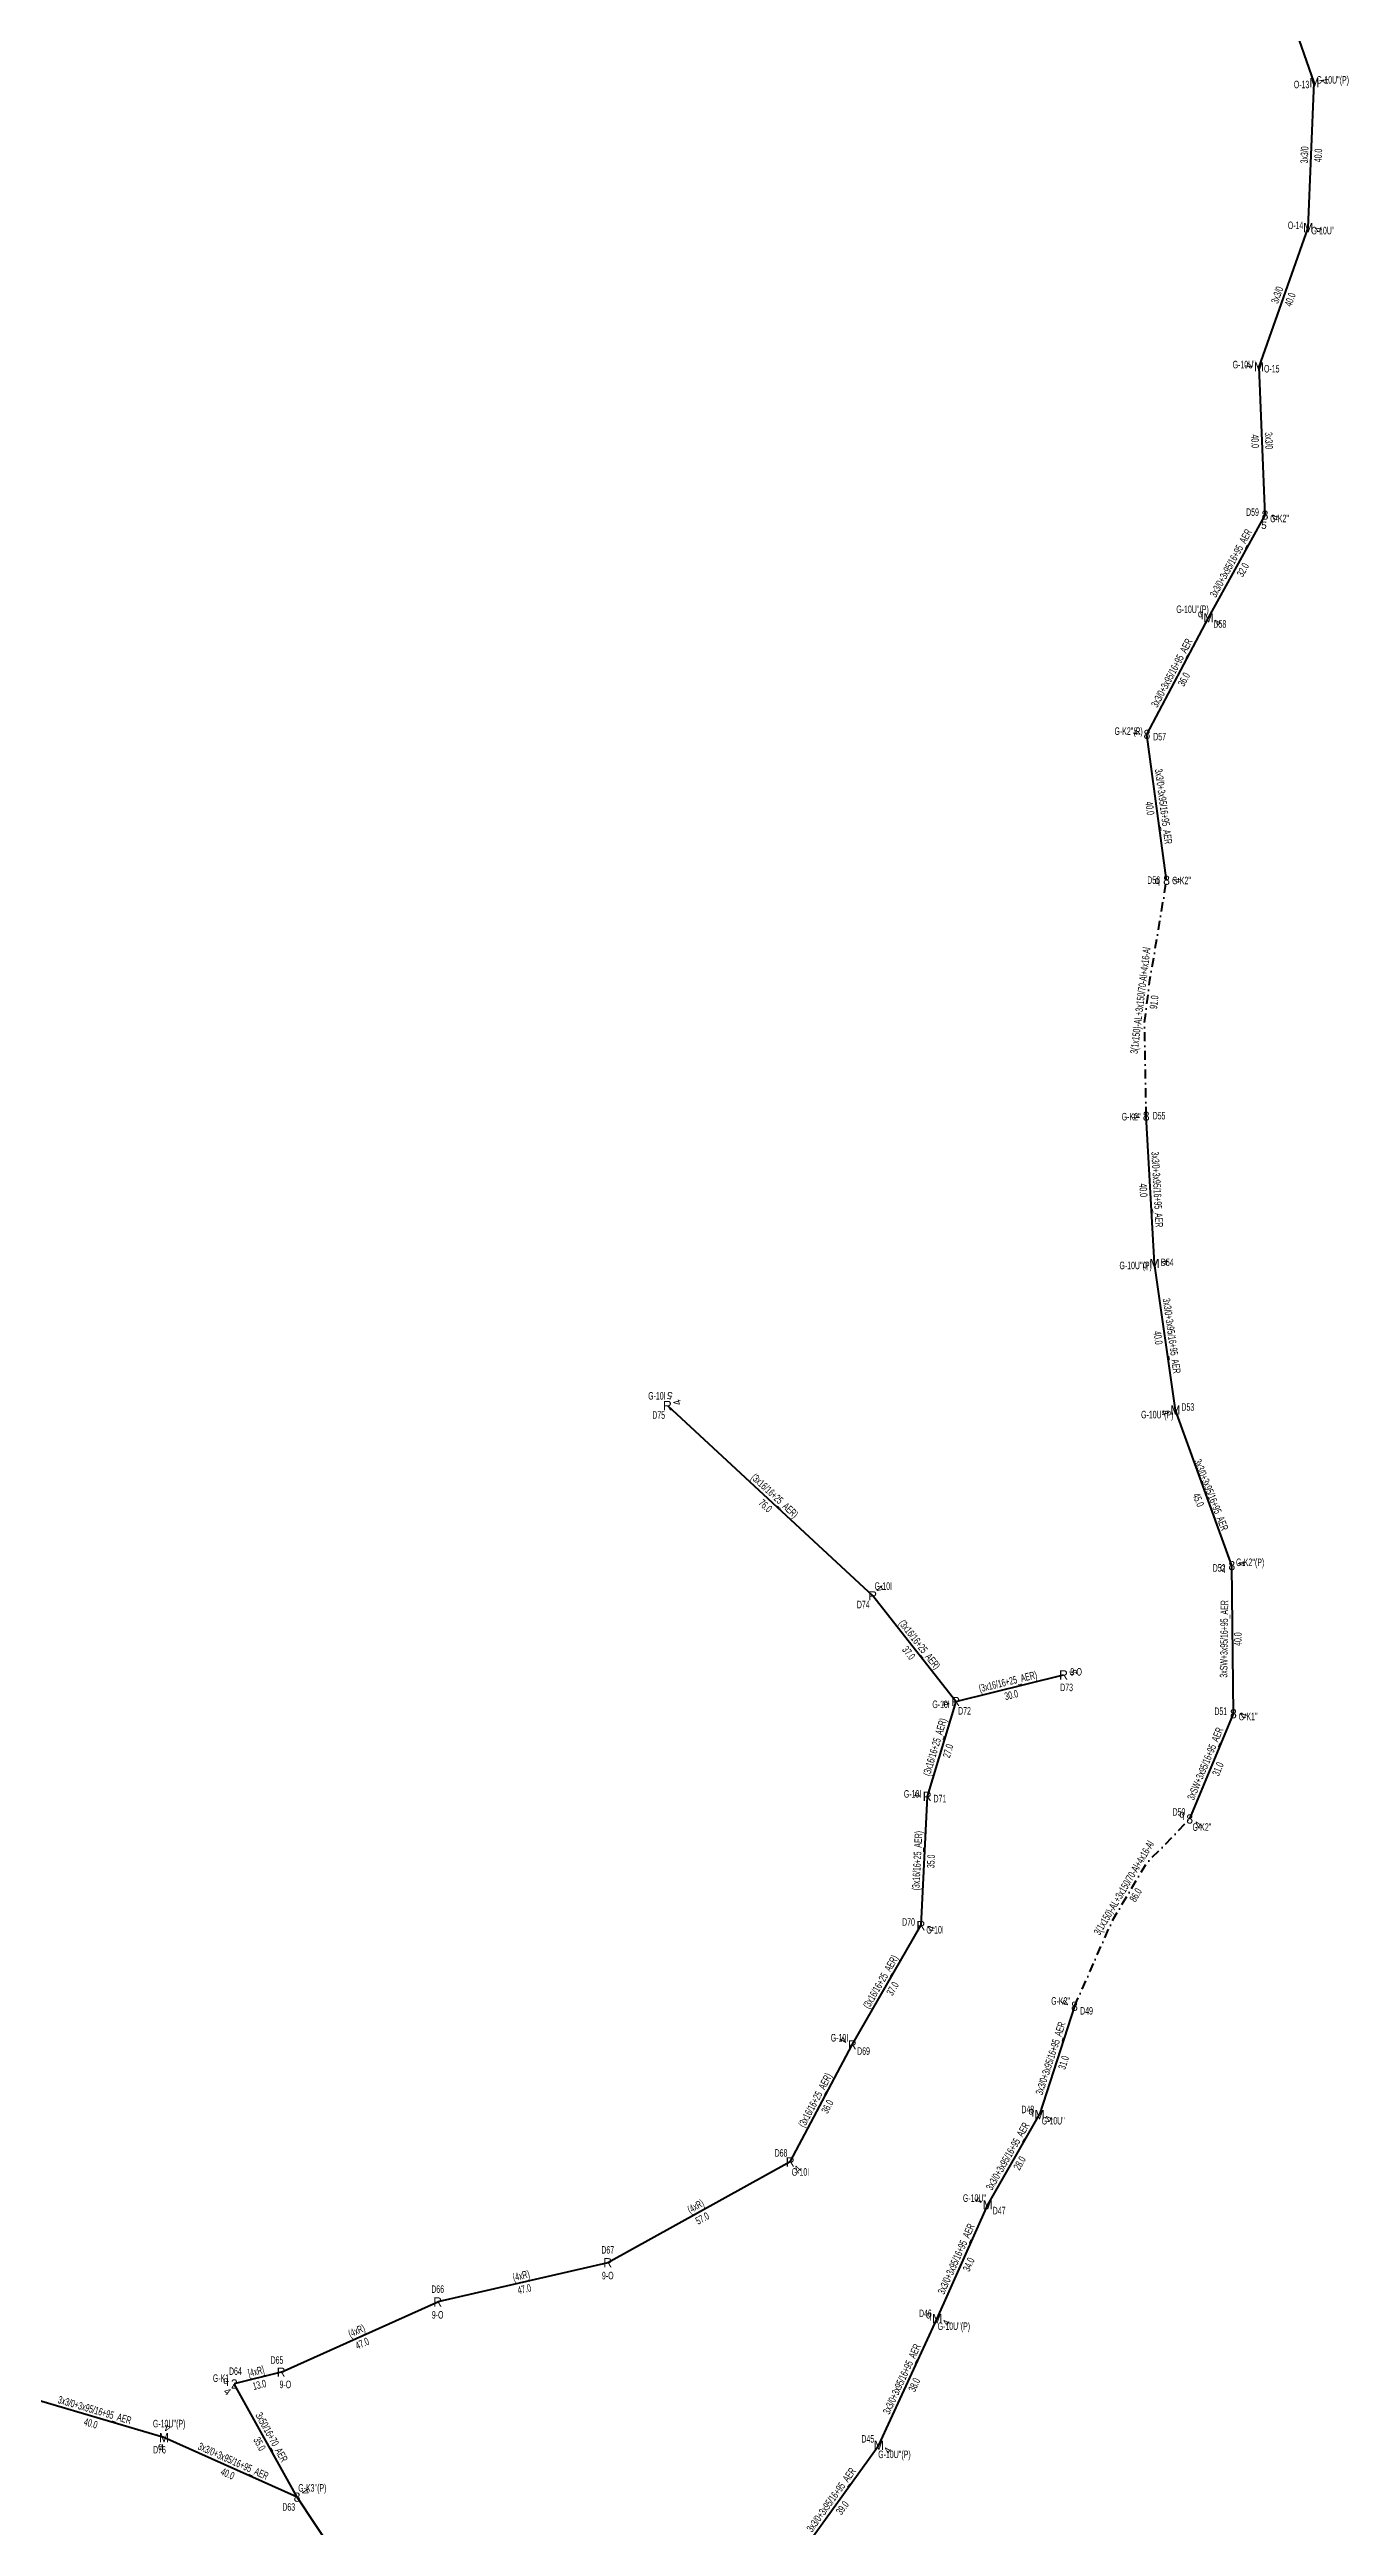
# Model space of a CAD drawing. Header units: millimetres. Extents: x 367507 to 373457, y 4068694 to 4074327.
# Drawn here: x 370539 to 370891, y 4071946 to 4072620 of the extents above; entities that cross this region are included whole.
import ezdxf
from ezdxf.enums import TextEntityAlignment as Align

# ---------------------------------------------------------------- set-up
doc = ezdxf.new("R2010")
doc.units = ezdxf.units.MM
doc.linetypes.add('DASHDOT', pattern=[5, 2.5, -1.25, 0, -1.25])
for name, color, linetype, lineweight in [('DIREK_AG_MEVCUT', 120, 'Continuous', 25), ('DIREK_AG_YENI', 108, 'Continuous', 25), ('DIREK_OG_YENI', 10, 'Continuous', 25), ('HAT_AG_HAVAI_BYSK', 3, 'Continuous', 50), ('HAT_AG_HAVAI_MEVCUT', 126, 'Continuous', 50), ('HAT_AG_HAVAI_YENI', 3, 'Continuous', 50), ('HAT_OG_HAVAI_YENI', 1, 'Continuous', 70), ('HAT_OG_YERALTI_YENI', 1, 'DASHDOT', 70)]:
    doc.layers.add(name, color=color, linetype=linetype, lineweight=lineweight)
doc.styles.add('Direk', font='B_CAD')
doc.styles.get("Standard").update_dxf_attribs({"font": 'Arial'})

msp = doc.modelspace()

# ---------------------------------------------------------------- linework, layer by layer
at = {"layer": 'HAT_AG_HAVAI_BYSK'}
msp.add_line((370601.68, 4071988.22), (370588.933654, 4071985.031816), dxfattribs=at)
at = {"layer": 'HAT_AG_HAVAI_MEVCUT'}
for p, q in [((370706.78, 4072251.33), (370762.64, 4072199.55)), ((370785.21, 4072170.77), (370762.64, 4072199.55)), ((370785.21, 4072170.77), (370814.55, 4072178.02)), ((370785.21, 4072170.77), (370777.47, 4072144.95)), ((370777.47, 4072144.95), (370775.74, 4072109.79)), ((370757.08, 4072077.33), (370775.74, 4072109.79)), ((370740.19, 4072045.46), (370757.08, 4072077.33)), ((370740.19, 4072045.46), (370690.55, 4072018.03)), ((370690.55, 4072018.03), (370644.27, 4072007.34)), ((370601.68, 4071988.22), (370644.27, 4072007.34))]:
    msp.add_line(p, q, dxfattribs=at)
at = {"layer": 'HAT_AG_HAVAI_YENI'}
msp.add_line((370606, 4071954.208), (370588.933654, 4071985.031816), dxfattribs=at)
at = {"layer": 'HAT_OG_HAVAI_YENI'}
for p, q in [((370882.784, 4072611.434), (370871.39375, 4072644.131461)), ((370881.133, 4072571.929), (370882.784, 4072611.434)), ((370867.754, 4072534.077), (370881.133, 4072571.929)), ((370869.382, 4072493.72), (370867.754, 4072534.077)), ((370854.020081, 4072465.72999), (370869.382, 4072493.72)), ((370837.26, 4072434.019), (370854.020081, 4072465.72999)), ((370842.580074, 4072394.307009), (370837.26, 4072434.019)), ((370839.306, 4072289.986), (370837.044, 4072330.117)), ((370844.982, 4072250.103), (370839.306, 4072289.986)), ((370860.335, 4072207.764), (370844.982, 4072250.103)), ((370860.77466, 4072167.465221), (370860.335, 4072207.764)), ((370848.882925, 4072138.801128), (370860.77466, 4072167.465221)), ((370817.546383, 4072087.837117), (370808.033495, 4072058.329023)), ((370793.916, 4072033.799), (370808.033495, 4072058.329023)), ((370780.158, 4072002.814), (370793.916, 4072033.799)), ((370764.326, 4071968.327), (370780.158, 4072002.814)), ((370569.794, 4071970.417), (370531.058, 4071981.85)), ((370606, 4071954.208), (370569.794, 4071970.417)), ((370741.392, 4071936.481), (370764.326, 4071968.327)), ((370628.013, 4071921.125), (370606, 4071954.208))]:
    msp.add_line(p, q, dxfattribs=at)
at = {"layer": 'HAT_OG_YERALTI_YENI', "flags": 128}
for points in [[(370837.044, 4072330.117), (370836.594643, 4072355.492981), (370838.047693, 4072367.221174), (370840.087833, 4072379.038729), (370842.580074, 4072394.307009)], [(370817.546383, 4072087.837117), (370827.869384, 4072111.175548), (370837.257911, 4072126.974173), (370841.260067, 4072130.896543), (370848.882925, 4072138.801128)]]:
    msp.add_lwpolyline(points, dxfattribs=at)

# ---------------------------------------------------------------- texts
at = {"layer": 'DIREK_AG_MEVCUT', "linetype": 'ByBlock', "width": 0.53}
for s, p in [('G-10I', (370703.914148, 4072253.986531)), ('D75', (370704.400643, 4072248.763162)), ('D74', (370760.065214, 4072197.179245)), ('G-10I', (370765.515653, 4072202.197781)), ('9-O', (370817.979792, 4072178.867512)), ('G-10I', (370781.234207, 4072170.018141)), ('D73', (370815.389607, 4072174.622198)), ('D72', (370787.623511, 4072168.235249)), ('G-10I', (370773.480583, 4072145.635648)), ('D71', (370780.919426, 4072144.357159)), ('D70', (370772.381624, 4072110.775553)), ('G-10I', (370779.610236, 4072108.654236)), ('G-10I', (370753.590062, 4072079.257145)), ('D69', (370760.143905, 4072075.638111)), ('D68', (370737.693579, 4072047.913138)), ('G-10I', (370742.969253, 4072042.728934)), ('D67', (370690.55, 4072021.53)), ('9-O', (370690.55, 4072014.53)), ('D66', (370644.27, 4072010.84)), ('9-O', (370644.27, 4072003.84)), ('D65', (370600.544442, 4071991.530666)), ('9-O', (370602.829473, 4071984.902377))]:
    msp.add_text(s, height=2.05, dxfattribs=at).set_placement(p, align=Align.MIDDLE_CENTER)
at = {"layer": 'DIREK_AG_MEVCUT', "linetype": 'ByBlock', "style": 'Direk'}
for p in [(370706.78, 4072251.33), (370762.64, 4072199.55), (370814.55, 4072178.02), (370785.21, 4072170.77), (370777.47, 4072144.95), (370775.74, 4072109.79), (370757.08, 4072077.33), (370740.19, 4072045.46), (370690.55, 4072018.03), (370644.27, 4072007.34), (370601.68, 4071988.22)]:
    msp.add_text('R', height=2.5, dxfattribs=at).set_placement(p, align=Align.MIDDLE_CENTER)
at = {"layer": 'DIREK_AG_MEVCUT', "color": 32, "style": 'Direk'}
for s, rotation, p in [('5', 527.170707, (370707.401732, 4072254.060101)), ('4', 467.170707, (370709.455202, 4072252.156615)), ('4', 132.637571, (370764.699829, 4072201.446604)), ('5', 463.879912, (370817.268242, 4072178.691686)), ('4', 280.708703, (370782.458763, 4072170.249716)), ('4', 260.248041, (370774.710459, 4072145.424273)), ('4', 433.645089, (370778.4267, 4072109.001558)), ('4', 241.092511, (370754.628876, 4072078.683511)), ('4', 405.501027, (370742.187136, 4072043.49749))]:
    msp.add_text(s, height=2, rotation=rotation, dxfattribs=at).set_placement(p, align=Align.MIDDLE_CENTER)
at = {"layer": 'DIREK_AG_YENI', "width": 0.53}
for s, p in [('D64', (370589.221944, 4071988.519923)), ('G-K1', (370585.318858, 4071986.603006))]:
    msp.add_text(s, height=2.05, dxfattribs=at).set_placement(p, align=Align.MIDDLE_CENTER)
at = {"layer": 'DIREK_AG_YENI', "color": 4, "style": 'Direk'}
msp.add_text('q', height=2, dxfattribs=at).set_placement((370586.640872, 4071986.028386), align=Align.MIDDLE_CENTER)
at = {"layer": 'DIREK_AG_YENI', "color": 32, "style": 'Direk'}
msp.add_text('4', height=2, rotation=317.739869, dxfattribs=at).set_placement((370587.050661, 4071982.959539), align=Align.MIDDLE_CENTER)
at = {"layer": 'DIREK_AG_YENI', "style": 'Direk'}
msp.add_text('2', height=2.5, dxfattribs=at).set_placement((370588.933654, 4071985.031816), align=Align.MIDDLE_CENTER)
at = {"layer": 'DIREK_OG_YENI', "width": 0.53}
for s, p in [('O-13', (370879.321604, 4072610.922323)), ("G-10U''(P)", (370887.819069, 4072612.178089)), ('O-14', (370877.696488, 4072572.592614)), ("G-10U''", (370885.135567, 4072571.156076)), ("G-10U''", (370863.719052, 4072534.68565)), ('O-15', (370871.214847, 4072533.55495)), ('D59', (370865.974819, 4072494.5207)), ("G-K2''", (370873.345614, 4072492.788536)), ("G-10U''(P)", (370849.658522, 4072468.07929)), ('D58', (370857.101503, 4072464.07022)), ("G-K2''(P)", (370832.256921, 4072434.911415)), ('D57', (370840.705615, 4072433.404395)), ('D56', (370839.080433, 4072394.357109)), ("G-K2''", (370846.666759, 4072394.248505)), ("G-K2''", (370832.960036, 4072329.9658)), ('D55', (370840.541604, 4072330.246491)), ("G-10U''(P)", (370834.187619, 4072289.478464)), ('D54', (370842.788919, 4072290.331364)), ('D53', (370848.377803, 4072250.950658)), ("G-10U''(P)", (370840.073438, 4072248.877728)), ('D52', (370856.891167, 4072207.139491)), ("G-K2''(P)", (370865.334688, 4072208.670649)), ('D51', (370857.338423, 4072168.130258)), ("G-K1''", (370864.776862, 4072166.69065)), ('D50', (370845.955797, 4072140.71996)), ("G-K2''", (370852.220737, 4072136.613079)), ("G-K2''", (370813.763213, 4072089.279087)), ('D49', (370820.816871, 4072086.590559)), ('D48', (370804.833478, 4072059.74673)), ("G-10U''", (370811.761557, 4072056.677376)), ("G-10U''", (370790.328876, 4072035.621351)), ('D47', (370797.036414, 4072032.21375)), ('D46', (370776.968098, 4072004.254321)), ("G-10U''(P)", (370784.719758, 4072000.754251)), ("G-10U''(P)", (370571.2056, 4071974.236988)), ('D76', (370568.580826, 4071967.133982)), ('D45', (370761.301318, 4071970.08805)), ("G-10U''(P)", (370768.550857, 4071965.867177)), ("G-K3''(P)", (370610.163566, 4071956.740057)), ('D63', (370603.739074, 4071951.536257))]:
    msp.add_text(s, height=2.05, dxfattribs=at).set_placement(p, align=Align.MIDDLE_CENTER)
at = {"layer": 'DIREK_OG_YENI', "style": 'Direk'}
for s, p in [('M', (370882.784, 4072611.434)), ('M', (370881.133, 4072571.929)), ('M', (370867.754, 4072534.077)), ('8', (370869.382, 4072493.72)), ('M', (370854.020081, 4072465.72999)), ('8', (370837.26, 4072434.019)), ('8', (370842.580074, 4072394.307009)), ('8', (370837.044, 4072330.117)), ('M', (370839.306, 4072289.986)), ('M', (370844.982, 4072250.103)), ('8', (370860.335, 4072207.764)), ('8', (370860.77466, 4072167.465221)), ('8', (370848.882925, 4072138.801128)), ('8', (370817.546383, 4072087.837117)), ('M', (370808.033495, 4072058.329023)), ('M', (370793.916, 4072033.799)), ('M', (370780.158, 4072002.814)), ('M', (370569.794, 4071970.417)), ('M', (370764.326, 4071968.327)), ('8', (370606, 4071954.208))]:
    msp.add_text(s, height=2.5, dxfattribs=at).set_placement(p, align=Align.MIDDLE_CENTER)
at = {"layer": 'DIREK_OG_YENI', "color": 32, "style": 'Direk'}
for s, rotation, p in [('4', 98.406399, (370885.553917, 4072611.843342)), ('4', 439.070319, (370883.88221, 4072571.398109)), ('4', 261.42191, (370864.985322, 4072534.49464)), ('5', 354.542655, (370869.115707, 4072490.932692)), ('4', 436.775251, (370872.107744, 4072493.07944)), ('4', 421.691415, (370856.485218, 4072464.402174)), ('4', 259.886334, (370834.503508, 4072434.510684)), ('4', 449.179824, (370845.379787, 4072394.266929)), ('4', 272.120286, (370834.245917, 4072330.013407)), ('4', 95.662908, (370842.092335, 4072290.262292)), ('4', 284.015713, (370842.265358, 4072249.424874)), ('4', 100.278384, (370863.090067, 4072208.263607)), ('4', 439.046606, (370863.52365, 4072166.933192)), ('4', 416.753795, (370851.224628, 4072137.266062)), ('4', 249.13547, (370814.929993, 4072088.834364)), ('4', 426.105175, (370810.593508, 4072057.194858)), ('4', 243.068257, (370791.419669, 4072035.0672)), ('4', 425.699626, (370782.709922, 4072001.661743)), ('4', 159.71922, (370570.764539, 4071973.043415)), ('4', 419.790911, (370766.745746, 4071966.91816)), ('4', 121.305719, (370608.39234, 4071955.662892))]:
    msp.add_text(s, height=2, rotation=rotation, dxfattribs=at).set_placement(p, align=Align.MIDDLE_CENTER)
at = {"layer": 'DIREK_OG_YENI', "color": 4, "style": 'Direk'}
for p in [(370851.819065, 4072466.91554), (370840.08033, 4072394.342795), (370836.818201, 4072289.739311), (370857.875119, 4072207.317922), (370846.792119, 4072140.171723), (370805.747769, 4072059.341671), (370777.879499, 4072003.842801), (370568.927447, 4071968.071987)]:
    msp.add_text('q', height=2, dxfattribs=at).set_placement(p, align=Align.MIDDLE_CENTER)
at = {"layer": 'HAT_AG_HAVAI_BYSK', "lineweight": 30, "width": 0.53}
msp.add_text('[4xR]', height=2.05, rotation=374.043, dxfattribs=at).set_placement((370595.100575, 4071987.450505, 185294.466827), align=Align.CENTER)
msp.add_text('13.0', height=2.05, rotation=374.043, dxfattribs=at).set_placement((370595.51308, 4071985.801311, 185294.466827), align=Align.TOP_CENTER)
at = {"layer": 'HAT_AG_HAVAI_MEVCUT', "lineweight": 30, "width": 0.53}
for s, rotation, p in [('(3x16/16+25_AER)', 317.170707, (370735.287844, 4072226.063375, 185381.32)), ('(3x16/16+25_AER)', 308.104435, (370774.593854, 4072185.684532, 185381.32)), ('(3x16/16+25_AER)', 13.879912, (370799.676095, 4072175.220181, 185407.275)), ('(3x16/16+25_AER)', 433.312971, (370780.525796, 4072158.104072, 185388.735)), ('(3x16/16+25_AER)', 447.183111, (370775.756027, 4072127.411773, 185387.87)), ('(3x16/16+25_AER)', 60.107068, (370765.673086, 4072093.983624, 185387.87)), ('(3x16/16+25_AER)', 62.077954, (370747.883952, 4072061.793029, 185378.54)), ('(4xR)', 388.924099, (370714.958897, 4072032.488972, 185345.275)), ('(4xR)', 373.006371, (370667.2187, 4072013.513193, 185322.135)), ('(4xR)', 24.176822, (370622.626879, 4071998.555443, 185322.135))]:
    msp.add_text(s, height=2.05, rotation=rotation, dxfattribs=at).set_placement(p, align=Align.CENTER)
for s, rotation, p in [('76.0', 317.170707, (370734.132156, 4072224.816625, 185381.32)), ('37.0', 308.104435, (370773.256146, 4072184.635468, 185381.32)), ('30.0', 13.879912, (370800.083905, 4072173.569819, 185407.275)), ('27.0', 433.312971, (370782.154204, 4072157.615928, 185388.735)), ('35.0', 447.183111, (370777.453973, 4072127.328227, 185387.87)), ('37.0', 60.107068, (370767.146914, 4072093.136376, 185387.87)), ('36.0', 62.077954, (370749.386048, 4072060.996971, 185378.54)), ('57.0', 388.924099, (370715.781103, 4072031.001028, 185345.275)), ('47.0', 373.006371, (370667.6013, 4072011.856807, 185322.135)), ('47.0', 24.176822, (370623.323121, 4071997.004557, 185322.135))]:
    msp.add_text(s, height=2.05, rotation=rotation, dxfattribs=at).set_placement(p, align=Align.TOP_CENTER)
at = {"layer": 'HAT_AG_HAVAI_YENI', "lineweight": 30, "width": 0.53}
msp.add_text('3x50/16+70_AER', height=2.05, rotation=298.972159, dxfattribs=at).set_placement((370598.210454, 4071970.031635, 185294.466827), align=Align.CENTER)
msp.add_text('35.0', height=2.05, rotation=298.972159, dxfattribs=at).set_placement((370596.7232, 4071969.208181, 185294.466827), align=Align.TOP_CENTER)
at = {"layer": 'HAT_OG_HAVAI_YENI', "lineweight": 30, "width": 0.53}
for s, rotation, p in [('3x3/0', 87.606877, (370881.109241, 4072591.716992, 185441.392)), ('3x3/0', 70.533762, (370873.642088, 4072553.286264, 185440.5665)), ('3x3/0', 272.310057, (370869.417309, 4072513.932761, 185433.877)), ('3x3/0+3x95/16+95_AER', 61.240444, (370860.955891, 4072480.13396, 185434.691)), ('3x3/0+3x95/16+95_AER', 62.142387, (370844.888546, 4072450.27168, 185427.01004)), ('3x3/0+3x95/16+95_AER', 277.630282, (370840.762511, 4072414.275868, 185418.63)), ('3x3/0+3x95/16+95_AER', 273.226086, (370839.023653, 4072310.099335, 185418.522)), ('3x3/0+3x95/16+95_AER', 278.09973, (370842.985521, 4072270.164262, 185419.653)), ('3x3/0+3x95/16+95_AER', 291.551937, (370853.792483, 4072226.641761)), ('3xSW+3x95/16+95_AER', 89.312973, (370859.245175, 4072187.800301)), ('3xSW+3x95/16+95_AER', 67.468139, (370854.043676, 4072153.458892, 185430.38733)), ('3x3/0+3x95/16+95_AER', 432.131596, (370811.98094, 4072073.343877, 185404.016747)), ('3x3/0+3x95/16+95_AER', 60.078755, (370800.238042, 4072046.487999, 185404.016747)), ('3x3/0+3x95/16+95_AER', 66.057759, (370786.260138, 4072018.651443, 185396.958)), ('3x3/0+3x95/16+95_AER', 65.341492, (370771.469511, 4071985.925128, 185390.079)), ('3x3/0+3x95/16+95_AER', 343.55594, (370550.666617, 4071976.948732, 185265.529)), ('3x3/0+3x95/16+95_AER', 335.882499, (370588.244318, 4071963.088303, 185284.897)), ('3x3/0+3x95/16+95_AER', 54.240331, (370752.169246, 4071952.900729, 185382.163))]:
    msp.add_text(s, height=2.05, rotation=rotation, dxfattribs=at).set_placement(p, align=Align.CENTER)
for s, rotation, p in [('40.0', 87.606877, (370882.807759, 4072591.646008, 185441.392)), ('40.0', 70.533762, (370875.244912, 4072552.719736, 185440.5665)), ('40.0', 272.310057, (370867.718691, 4072513.864239, 185433.877)), ('32.0', 61.240444, (370862.44619, 4072479.31603, 185434.691)), ('36.0', 62.142387, (370846.391535, 4072449.477311, 185427.01004)), ('40.0', 277.630282, (370839.077563, 4072414.050141, 185418.63)), ('40.0', 273.226086, (370837.326347, 4072310.003665, 185418.522)), ('40.0', 278.09973, (370841.302479, 4072269.924738, 185419.653)), ('45.0', 291.551937, (370852.211339, 4072226.017275)), ('40.0', 89.312973, (370860.945053, 4072187.779917)), ('31.0', 67.468139, (370855.613909, 4072152.807457, 185430.38733)), ('31.0', 432.131596, (370813.598938, 4072072.822263, 185404.016747)), ('28.0', 60.078755, (370801.711453, 4072045.640024, 185404.016747)), ('34.0', 66.057759, (370787.813862, 4072017.961557, 185396.958)), ('38.0', 65.341492, (370773.014489, 4071985.215872, 185390.079)), ('40.0', 343.55594, (370550.185383, 4071975.318268, 185265.529)), ('40.0', 335.882499, (370587.549682, 4071961.536697, 185284.897)), ('39.0', 54.240331, (370753.548754, 4071951.907271, 185382.163))]:
    msp.add_text(s, height=2.05, rotation=rotation, dxfattribs=at).set_placement(p, align=Align.TOP_CENTER)
at = {"layer": 'HAT_OG_YERALTI_YENI', "lineweight": 30, "width": 0.53}
for rotation, p in [(82.937397, (370836.477618, 4072361.461588)), (59.278581, (370831.832935, 4072119.509095))]:
    msp.add_text('3(1x150)-AL+3x150/70-Al+4x16-Al', height=2.05, rotation=rotation, dxfattribs=at).set_placement(p, align=Align.CENTER)
for s, rotation, p in [('91.0', 82.937397, (370838.164719, 4072361.252567)), ('86.0', 59.278581, (370833.29436, 4072118.640626))]:
    msp.add_text(s, height=2.05, rotation=rotation, dxfattribs=at).set_placement(p, align=Align.TOP_CENTER)

doc.saveas('drawing.dxf')
